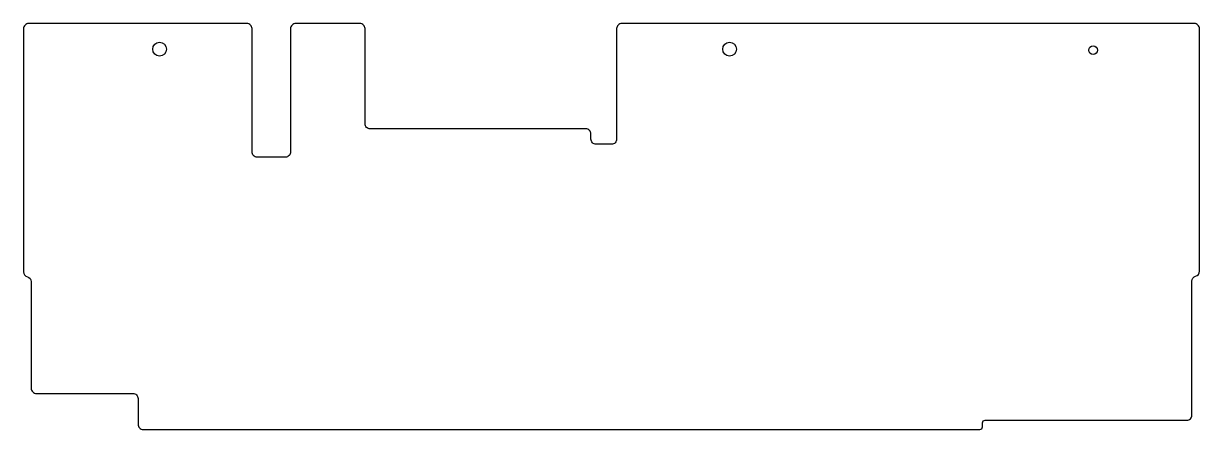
# Model space of a CAD drawing. Header units: millimetres. Extents: x 20 to 478, y 19 to 177.
import ezdxf

# ---------------------------------------------------------------- set-up
doc = ezdxf.new("R2010")
doc.units = ezdxf.units.MM
doc.layers.get('0').update_dxf_attribs({"linetype": 'CONTINUOUS'})

msp = doc.modelspace()

# ---------------------------------------------------------------- linework, layer by layer
msp.add_lwpolyline([(23.18, 76.55), (23.18, 35.05, 0.414214), (25.18, 33.05), (62.78, 33.05, -0.414214), (64.78, 31.05), (64.78, 21.03, 0.414214), (66.78, 19.03), (392.68, 19.03, 0.414214), (393.68, 20.03), (393.68, 21.62, -0.414214), (394.68, 22.62), (473.23, 22.62, 0.414214), (475.23, 24.62), (475.23, 37.22), (475.18, 37.22), (475.18, 76.74, -0.341999), (476.68, 78.67, 0.341999), (478.18, 80.61), (478.18, 175.03, 0.414214), (476.18, 177.03), (253.18, 177.03, 0.414214), (251.18, 175.03), (251.18, 132.03, -0.414214), (249.18, 130.03), (243.18, 130.03, -0.414214), (241.18, 132.03), (241.18, 134.03, 0.414214), (239.18, 136.03), (155.18, 136.03, -0.414214), (153.18, 138.03), (153.18, 175.03, 0.414214), (151.18, 177.03), (126.18, 177.03, 0.414214), (124.18, 175.03), (124.18, 127.03, -0.414214), (122.18, 125.03), (111.18, 125.03, -0.414214), (109.18, 127.03), (109.18, 175.03, 0.414214), (107.18, 177.03), (22.18, 177.03, 0.414214), (20.18, 175.03), (20.18, 80.42, 0.341999), (21.68, 78.48, -0.341999)], format="xyb", close=True)
for centre, radius in [((73.18, 167.03), 2.7), ((295.18, 167.03), 2.7), ((436.73, 166.65), 1.7)]:
    msp.add_circle(centre, radius)

doc.saveas('drawing.dxf')
